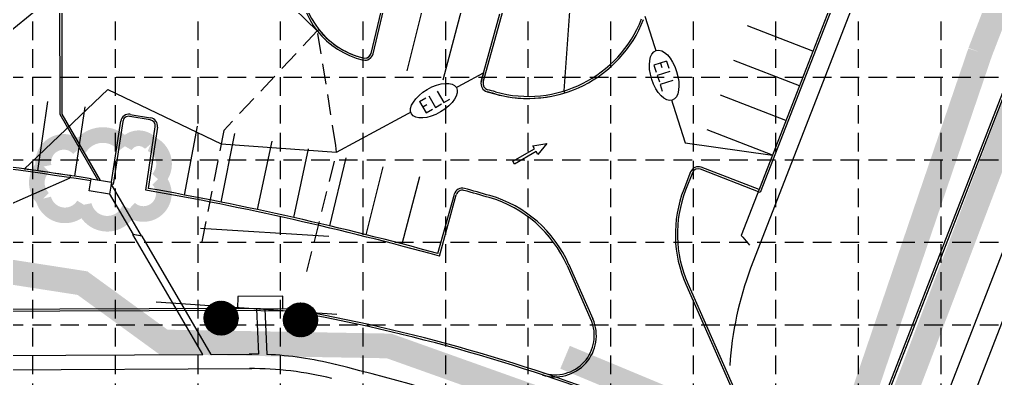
# Model space of a CAD drawing. Header units: feet. Extents: x -4510 to -3228, y -2167 to -1365.
# Drawn here: x -3952.4 to -3716, y -1998.6 to -1911.6 of the extents above; entities that cross this region are included whole.
import ezdxf
from ezdxf.enums import TextEntityAlignment as Align

# ---------------------------------------------------------------- set-up
doc = ezdxf.new("R2010")
doc.units = ezdxf.units.FT
doc.header["$LTSCALE"] = 40
doc.header["$MEASUREMENT"] = 0
doc.linetypes.add('HIDDEN', pattern=[0.375, 0.25, -0.125])
doc.linetypes.add('HIDDEN2', pattern=[0.1875, 0.125, -0.0625])
for name, color, linetype in [('E-PVMT', 1, 'CONTINUOUS'), ('E-STORM', 11, 'CONTINUOUS'), ('GRID', 254, 'HIDDEN'), ('INLET PROTECTION', 5, 'CONTINUOUS'), ('LEGEND', 7, 'CONTINUOUS'), ('LIMITS OF DISTURBANCE', 1, 'HIDDEN'), ('P-PVMT', 3, 'CONTINUOUS'), ('P-STORM', 3, 'CONTINUOUS'), ('P-STRIPE', 1, 'CONTINUOUS'), ('PC', 43, 'CONTINUOUS'), ('SILT FENCE', 200, 'CONTINUOUS')]:
    doc.layers.add(name, color=color, linetype=linetype)
doc.styles.add('L80', font='simplex', dxfattribs={"height": 3.2})

msp = doc.modelspace()

# ---------------------------------------------------------------- hatches: boundary and pattern name
at = {"layer": 'INLET PROTECTION'}
h = msp.add_hatch(dxfattribs=at)
h.set_pattern_fill('ANSI31', color=3, style=0)
h.set_pattern_definition([(45, (-37.52215, 5.32413), (-0.0883883476, 0.0883883476), [])])
edge = h.paths.add_edge_path()
edge.add_arc((-3903.58, -1983.97), 4.11, 0, 360)
h = msp.add_hatch(dxfattribs=at)
h.set_pattern_fill('ANSI31', color=3, style=0)
h.set_pattern_definition([(45, (-18.25212, 4.87176), (-0.0883883476, 0.0883883476), [])])
edge = h.paths.add_edge_path()
edge.add_arc((-3884.31, -1984.42), 4.11, 0, 360)

# ---------------------------------------------------------------- linework, layer by layer
at = {"layer": 'E-PVMT', "color": 7}
for p, q in [((-3713.16, -1926.49), (-3728.47, -1966)), ((-3712.69, -1926.67), (-3728, -1966.18)), ((-3728.47, -1966), (-3747.98, -2015.99)), ((-3728, -1966.19), (-3747.54, -2016.4))]:
    msp.add_line(p, q, dxfattribs=at)
for points in [[(-3899.36, -1981.67), (-4180.51, -1982.69)], [(-3899.35, -1982.17), (-4180.51, -1983.19)]]:
    msp.add_lwpolyline(points, dxfattribs=at)
for points in [[(-3764.51, -2021.59), (-3801.31, -2006.19, 0.052451), (-3886.97, -1981.74), (-3888.61, -1981.82), (-3899.36, -1981.67)], [(-3764.71, -2022.05), (-3801.5, -2006.65, 0.052416), (-3887, -1982.24), (-3888.6, -1982.32), (-3899.36, -1982.17)]]:
    msp.add_lwpolyline(points, format="xyb", dxfattribs=at)
at = {"layer": 'E-STORM', "color": 5}
for p, q in [((-3907.98, -1992.77), (-3924.95, -1963.7)), ((-3922.69, -1964.09), (-3924.95, -1963.7)), ((-3905.96, -1992.76), (-3922.69, -1964.09)), ((-3888.61, -1978.68), (-3899.49, -1978.77)), ((-3888.58, -1981.82), (-3888.61, -1978.68)), ((-3899.49, -1978.77), (-3899.56, -1981.67)), ((-3894.98, -1981.73), (-3894.48, -1992.73)), ((-3892.98, -1981.76), (-3892.47, -1992.8)), ((-4177.52, -1994.07), (-3907.98, -1992.77)), ((-3905.96, -1992.76), (-3896.14, -1992.71)), ((-4206.46, -1997.71), (-3896.13, -1996.21))]:
    msp.add_line(p, q, dxfattribs=at)
for points in [[(-3756.11, -2085.98, 0.017269), (-3729.5, -2023.91), (-3675.1, -1883.83)], [(-3738.07, -2029.31, 0.002092), (-3735.09, -2021.74), (-3689.63, -1904.68), (-3707.99, -1907.51)]]:
    msp.add_lwpolyline(points, format="xyb", dxfattribs=at)
for centre, radius, start, end in [((-3896.32, -2076.96), 84.25, 88.7476, 90.2781), ((-3896.32, -2076.96), 84.25, 75.9708, 87.3831), ((-4053, -2702.64), 729.25, 68.21091, 75.94417), ((-3896.32, -2076.96), 80.75, 75.9708, 90.2781)]:
    msp.add_arc(centre, radius, start, end, dxfattribs=at)
at = {"layer": 'GRID', "color": 253, "linetype": 'HIDDEN', "ltscale": 0.45}
for p, q in [((-3949.24, -1385.57), (-3949.24, -2085.65)), ((-3929.24, -1385.57), (-3929.24, -2085.65)), ((-3909.24, -1385.57), (-3909.24, -2085.65)), ((-3889.24, -1385.57), (-3889.24, -2085.65)), ((-3869.24, -1385.57), (-3869.24, -2085.65)), ((-3829.24, -1385.57), (-3829.24, -2085.65)), ((-3809.24, -1385.57), (-3809.24, -2085.65)), ((-3789.24, -1385.57), (-3789.24, -2085.65)), ((-3769.24, -1385.57), (-3769.24, -2085.65)), ((-3749.24, -1385.57), (-3749.24, -2085.65)), ((-3729.24, -1385.57), (-3729.24, -2085.65)), ((-4489.24, -1945.57), (-3249.24, -1945.57)), ((-4489.24, -1965.57), (-3249.24, -1965.57)), ((-4489.24, -1985.57), (-3249.24, -1985.57))]:
    msp.add_line(p, q, dxfattribs=at)
at = {"layer": 'INLET PROTECTION', "color": 3}
for centre in [(-3903.58, -1983.97), (-3884.31, -1984.42)]:
    msp.add_circle(centre, 4.11, dxfattribs=at)
at = {"layer": 'LEGEND', "color": 170, "ltscale": 100, "const_width": 3.79}
msp.add_lwpolyline([(-3937.97, -1942.91, 0.520567), (-3937.97, -1942.91, 0.765195), (-3946.55, -1947.23, 0.417879), (-3946.61, -1955, 0.6649), (-3936.8, -1956.5, 0.744833), (-3925.75, -1957.43, 0.975642), (-3918.86, -1950.31, 0.520567), (-3920.57, -1941.74, 0.520567), (-3926.86, -1942.31, 0.540264), (-3937.97, -1942.91)], format="xyb", close=True, dxfattribs=at)
at = {"layer": 'P-PVMT', "color": 7}
for p, q in [((-3867.25, -1919.81), (-3863.2, -1902.78)), ((-3753.71, -1902.51), (-3773.27, -1952.84)), ((-3753.06, -1902.23), (-3772.99, -1953.49)), ((-3866.77, -1919.92), (-3862.83, -1903.38)), ((-3840.06, -1926.76), (-3835.44, -1909.88)), ((-3840.55, -1926.63), (-3836.06, -1910.23)), ((-3920.73, -1935.91), (-3925.66, -1935.07)), ((-3925.57, -1934.58), (-3920.64, -1935.42)), ((-3930.13, -1950.95), (-3927.89, -1936.25)), ((-3927.39, -1936.32), (-3929.72, -1951.58)), ((-3921.83, -1952.93), (-3919.5, -1937.62)), ((-3919, -1937.69), (-3921.26, -1952.52)), ((-3772.99, -1953.49), (-3787.44, -1947.87)), ((-3773.27, -1952.84), (-3787.26, -1947.41)), ((-3789.84, -1948.55), (-3791.5, -1952.81)), ((-3789.38, -1948.73), (-3791.04, -1952.99)), ((-3851.04, -1968.34), (-3847.07, -1953.94)), ((-3850.7, -1968.95), (-3846.59, -1954.07)), ((-3819.76, -1971.23), (-3813.97, -1984.39)), ((-3819.31, -1971.02), (-3813.51, -1984.19)), ((-3791, -1975.77), (-3775.18, -2011.7)), ((-3790.54, -1975.56), (-3774.72, -2011.5))]:
    msp.add_line(p, q, dxfattribs=at)
at = {"layer": 'P-PVMT', "color": 5}
msp.add_lwpolyline([(-3935.56, -1953.16), (-3935.07, -1950.21), (-3930.14, -1951.01), (-3930.62, -1953.97)], close=True, dxfattribs=at)
at = {"layer": 'P-PVMT', "color": 7}
for centre, radius, start, end in [((-3864.59, -1901.94), 20, 180.0409, 256.7553), ((-3864.59, -1901.94), 19.5, 180.0409, 256.7553), ((-3829.19, -1900.72), 30, 254.4083, 338.7565), ((-3829.19, -1900.72), 29.5, 254.4083, 338.7565), ((-3868.71, -1919.46), 2, 256.7553, 346.5981), ((-3868.71, -1919.46), 1.5, 256.7553, 346.5981), ((-3838.62, -1927.16), 2, 164.6889, 254.5478), ((-3838.62, -1927.16), 1.5, 164.6889, 254.5478), ((-4055.03, -2710.06), 810.76, 74.40828, 74.54779), ((-4055.03, -2710.06), 810.26, 74.40828, 74.54779), ((-3925.91, -1936.55), 2, 80.3209, 171.3265), ((-3925.91, -1936.55), 1.5, 80.3209, 171.3265), ((-3920.98, -1937.39), 1.5, 351.3265, 80.3209), ((-3920.98, -1937.39), 2, 351.3265, 80.3209), ((-4055.03, -2710.06), 768.76, 81.02881, 88.06715), ((-4055.03, -2710.06), 769.26, 81.02857, 88.02988), ((-3787.98, -1949.27), 2, 68.7565, 158.7565), ((-3787.98, -1949.27), 1.5, 68.7565, 158.7565), ((-4055.03, -2710.06), 768.76, 80.61848, 80.65616), ((-4055.03, -2710.06), 769.26, 74.6226, 79.98575), ((-3845.15, -1954.47), 2, 74.4374, 164.5839), ((-4054.96, -2707.82), 784.02, 73.97205, 74.4374), ((-4055.03, -2710.06), 768.76, 74.58536, 80.02215), ((-3845.15, -1954.47), 1.5, 74.4374, 164.5839), ((-4054.96, -2707.82), 783.52, 73.97205, 74.4374), ((-3846.76, -1983.11), 29.5, 23.7565, 73.9721), ((-3846.76, -1983.11), 30, 23.7565, 73.9721), ((-3763.54, -1963.68), 30, 158.7565, 203.7565), ((-3763.54, -1963.68), 29.5, 158.7565, 203.7565), ((-3822.66, -1988.22), 10, 251.9762, 23.7565), ((-3822.66, -1988.22), 9.5, 251.9762, 23.7565)]:
    msp.add_arc(centre, radius, start, end, dxfattribs=at)
at = {"layer": 'P-STORM', "color": 5}
for p, q in [((-3942.57, -1934.63), (-3942.62, -1862.99)), ((-3942.07, -1934.5), (-3942.12, -1862.99)), ((-3933.42, -1950.48), (-3942.57, -1934.63)), ((-3932.78, -1950.58), (-3942.07, -1934.5))]:
    msp.add_line(p, q, dxfattribs=at)
for points in [[(-3922.85, -1964.06), (-3930.21, -1951.46)], [(-3924.79, -1963.73), (-3930.59, -1953.78)]]:
    msp.add_lwpolyline(points, dxfattribs=at)
at = {"layer": 'P-STRIPE', "color": 7, "ltscale": 0.25}
for p, q in [((-3858.49, -1924), (-3853.88, -1905.57)), ((-3760.23, -1919.29), (-3776.07, -1913.13)), ((-3763.49, -1927.68), (-3779.34, -1921.52)), ((-3766.75, -1936.07), (-3782.6, -1929.91)), ((-3770.01, -1944.46), (-3785.86, -1938.3))]:
    msp.add_line(p, q, dxfattribs=at)
at = {"layer": 'P-STRIPE', "color": 7}
for p, q in [((-3912.41, -1954.14), (-3909.25, -1937.46)), ((-3903.57, -1955.86), (-3900.22, -1939.22)), ((-3894.76, -1957.68), (-3891.22, -1941.09)), ((-3885.97, -1959.61), (-3882.41, -1942.97)), ((-3877.2, -1961.64), (-3873.27, -1945.14)), ((-3868.45, -1963.77), (-3864.33, -1947.33)), ((-3859.74, -1966), (-3855.42, -1949.61))]:
    msp.add_line(p, q, dxfattribs=at)
for points in [[(-3947.93, -1948.29), (-3945.56, -1931.46)], [(-3947.93, -1948.29), (-3945.57, -1931.46)], [(-3939.03, -1949.6), (-3936.46, -1932.79)], [(-3939.03, -1949.6), (-3936.46, -1932.79)]]:
    msp.add_lwpolyline(points, dxfattribs=at)
at = {"layer": 'PC', "color": 37}
for p, q in [((-3739.75, -1880.41, 526), (-3760.71, -1934.33, 526)), ((-3908.6, -1886.74, 527), (-3880.26, -1914.36, 527)), ((-3867.25, -1919.81, 527), (-3863.2, -1902.78, 527)), ((-3820.5, -1928.91, 526), (-3818.55, -1902.33, 526)), ((-3990.41, -1943.52, 527), (-3945.85, -1907.19, 527)), ((-3800.92, -1910.8, 525), (-3791.19, -1941.52, 525)), ((-3880.26, -1914.36, 527), (-3879.87, -1914.05, 527)), ((-3875.59, -1943.79, 526), (-3839.97, -1924.51, 526)), ((-3839.97, -1924.51, 526), (-3840.55, -1926.63, 526)), ((-3951.23, -1947.84, 526), (-3930.98, -1928.55, 526)), ((-3930.98, -1928.55, 526), (-3903.57, -1941.7, 526)), ((-3820.31, -1929.38, 526), (-3820.5, -1928.91, 526)), ((-3839.15, -1929.09, 526), (-3837.22, -1929.63, 526)), ((-3760.71, -1934.33, 526), (-3775.32, -1971.9, 526)), ((-3903.57, -1941.7, 526), (-3875.59, -1943.79, 526)), ((-3832.87, -1945.97), (-3827.64, -1942.93)), ((-3828.04, -1942.25), (-3824.65, -1941.66)), ((-3827.64, -1942.93), (-3828.04, -1942.25)), ((-3824.65, -1941.66), (-3826.84, -1944.31)), ((-3791.19, -1941.52, 525), (-3770.01, -1944.46, 525)), ((-3827.24, -1943.62), (-3832.47, -1946.65)), ((-3826.84, -1944.31), (-3827.24, -1943.62)), ((-3770.01, -1944.46, 525), (-3777.59, -1963.94, 525)), ((-3832.47, -1946.65), (-3832.87, -1945.97)), ((-4005.68, -1978.99, 526), (-3940.13, -1949.94, 526)), ((-3940.13, -1949.94, 526), (-3940.05, -1949.44, 526)), ((-3908.55, -1962.14, 525), (-3877.48, -1964.08, 525)), ((-3777.59, -1963.94, 525), (-3777.22, -1964.38, 525)), ((-3777.22, -1964.38, 525), (-3775.61, -1966.29, 525)), ((-3919.29, -1980, 524), (-3875.55, -1983, 524))]:
    msp.add_line(p, q, dxfattribs=at)
at = {"layer": 'PC', "color": 37, "linetype": 'HIDDEN2'}
for p, q in [((-3880.26, -1914.36, 527), (-3902.94, -1938.49, 527)), ((-3875.74, -1942.1), (-3880.26, -1914.36)), ((-3902.94, -1938.49, 527), (-3908.56, -1967.19, 527)), ((-3875.59, -1943.79), (-3875.74, -1942.1)), ((-3882.8, -1972.65), (-3875.59, -1943.79))]:
    msp.add_line(p, q, dxfattribs=at)
at = {"layer": 'PC', "color": 37}
msp.add_lwpolyline([(-3824.65, -1941.66), (-3826.84, -1944.31), (-3827.24, -1943.62), (-3832.47, -1946.65), (-3832.87, -1945.97), (-3827.64, -1942.93), (-3828.04, -1942.25)], close=True, dxfattribs=at)
for centre, radius, start, end in [((-3864.8, -1902.17, 527), 19.19, 218.2384, 258.2298), ((-3868.71, -1919.46, 527), 1.5, 270, 346.5981), ((-3838.62, -1927.16, 526), 2, 164.6889, 254.5478), ((-3829.19, -1900.72, 526), 30, 254.4774, 270.7451), ((-3829.19, -1900.72, 526), 30, 270.7451, 287.2135), ((-4054.87, -2708.89, 526), 768.08, 81.40302, 82.24535), ((-3697.43, -2000.83, 526), 83.09, 159.6255, 176.285)]:
    msp.add_arc(centre, radius, start, end, dxfattribs=at)
at = {"layer": 'SILT FENCE', "const_width": 6}
msp.add_lwpolyline([(-3708.54, -1890.6), (-3719.72, -1919.55)], dxfattribs=at)

# ---------------------------------------------------------------- next in the draw order: wipeouts: each hides what was drawn before it
at = {"color": 37}
for points, z in [([(-3793.22, -1924.16), (-3793.31, -1923.89), (-3793.47, -1923.45), (-3793.59, -1923.15), (-3793.78, -1922.72), (-3793.94, -1922.38), (-3794.11, -1922.07), (-3794.36, -1921.64), (-3794.67, -1921.15), (-3795.02, -1920.69), (-3795.27, -1920.4), (-3795.58, -1920.08), (-3795.85, -1919.83), (-3796.1, -1919.63), (-3796.25, -1919.53), (-3796.43, -1919.41), (-3796.59, -1919.32), (-3796.76, -1919.24), (-3797.16, -1919.1), (-3797.5, -1919.04), (-3797.93, -1919.05), (-3798.09, -1919.09), (-3798.34, -1919.18), (-3798.76, -1919.44), (-3799, -1919.7), (-3799.25, -1920.07), (-3799.43, -1920.43), (-3799.54, -1920.74), (-3799.62, -1921.02), (-3799.7, -1921.36), (-3799.77, -1921.8), (-3799.8, -1922.26), (-3799.82, -1922.69), (-3799.8, -1923.17), (-3799.77, -1923.67), (-3799.7, -1924.21), (-3799.63, -1924.61), (-3799.51, -1925.16), (-3799.38, -1925.67), (-3799.26, -1926.07), (-3799.13, -1926.46), (-3798.91, -1927.03), (-3798.61, -1927.7), (-3798.45, -1928.03), (-3798.35, -1928.22), (-3798.08, -1928.67), (-3797.76, -1929.15), (-3797.46, -1929.55), (-3797.18, -1929.88), (-3796.82, -1930.24), (-3796.44, -1930.57), (-3796.04, -1930.84), (-3795.66, -1931.04), (-3794.99, -1931.22), (-3794.54, -1931.2), (-3794.38, -1931.17), (-3793.95, -1930.98), (-3793.71, -1930.81), (-3793.47, -1930.56), (-3793.17, -1930.09), (-3793.04, -1929.82), (-3792.91, -1929.46), (-3792.83, -1929.17), (-3792.78, -1928.95), (-3792.7, -1928.39), (-3792.67, -1928.02), (-3792.66, -1927.38), (-3792.67, -1927.05), (-3792.69, -1926.73), (-3792.72, -1926.42), (-3792.77, -1926.05), (-3792.82, -1925.79), (-3792.88, -1925.43), (-3792.95, -1925.13), (-3793, -1924.93), (-3793.09, -1924.58), (-3793.17, -1924.33)], 525), ([(-3853.61, -1928.53), (-3853.86, -1928.68), (-3854.25, -1928.94), (-3854.51, -1929.12), (-3854.89, -1929.4), (-3855.18, -1929.63), (-3855.46, -1929.86), (-3855.82, -1930.2), (-3856.22, -1930.61), (-3856.6, -1931.05), (-3856.83, -1931.35), (-3857.08, -1931.72), (-3857.26, -1932.05), (-3857.4, -1932.34), (-3857.47, -1932.5), (-3857.54, -1932.71), (-3857.6, -1932.88), (-3857.64, -1933.07), (-3857.69, -1933.49), (-3857.67, -1933.83), (-3857.56, -1934.25), (-3857.5, -1934.4), (-3857.35, -1934.62), (-3857, -1934.97), (-3856.7, -1935.15), (-3856.29, -1935.31), (-3855.89, -1935.41), (-3855.57, -1935.45), (-3855.27, -1935.47), (-3854.92, -1935.47), (-3854.48, -1935.44), (-3854.02, -1935.38), (-3853.61, -1935.29), (-3853.14, -1935.18), (-3852.66, -1935.03), (-3852.15, -1934.85), (-3851.77, -1934.69), (-3851.26, -1934.46), (-3850.79, -1934.22), (-3850.43, -1934.02), (-3850.08, -1933.8), (-3849.56, -1933.46), (-3848.98, -1933.02), (-3848.69, -1932.79), (-3848.53, -1932.65), (-3848.15, -1932.29), (-3847.75, -1931.88), (-3847.42, -1931.5), (-3847.16, -1931.15), (-3846.88, -1930.73), (-3846.65, -1930.28), (-3846.47, -1929.83), (-3846.36, -1929.41), (-3846.34, -1928.72), (-3846.45, -1928.29), (-3846.51, -1928.14), (-3846.79, -1927.76), (-3847.01, -1927.57), (-3847.31, -1927.39), (-3847.83, -1927.19), (-3848.12, -1927.13), (-3848.5, -1927.08), (-3848.8, -1927.06), (-3849.02, -1927.06), (-3849.59, -1927.1), (-3849.96, -1927.16), (-3850.59, -1927.28), (-3850.9, -1927.37), (-3851.22, -1927.46), (-3851.51, -1927.56), (-3851.86, -1927.69), (-3852.1, -1927.78), (-3852.44, -1927.93), (-3852.72, -1928.06), (-3852.9, -1928.15), (-3853.23, -1928.32), (-3853.45, -1928.45)], 526)]:
    msp.add_wipeout(points, dxfattribs=at).translate(0, 0, z).dxf.layer = 'PC'

# ---------------------------------------------------------------- next in the draw order: linework, layer by layer
at = {"layer": 'PC', "color": 37}
for centre, major_axis in [((-3796.24, -1925.13, 525), (1.93, -6.02)), ((-3852.01, -1931.27, 526), (5.45, 3.2))]:
    msp.add_ellipse(centre, major_axis=major_axis, ratio=0.501048, dxfattribs=at)

# ---------------------------------------------------------------- next in the draw order: texts
at = {"layer": 'PC', "color": 37, "style": 'L80'}
for rotation, p in [(287.765, (-3796.24, -1925.13, 525)), (30.3618, (-3852.01, -1931.27, 526))]:
    msp.add_attdef('ELL', text='', height=3.2, rotation=rotation, dxfattribs=at).set_placement(p, align=Align.MIDDLE_CENTER)

# ---------------------------------------------------------------- next in the draw order: wipeouts: each hides what was drawn before it
at = {"color": 37}
for points, z in [([(-3793.22, -1924.16), (-3793.31, -1923.89), (-3793.47, -1923.45), (-3793.59, -1923.15), (-3793.78, -1922.72), (-3793.94, -1922.38), (-3794.11, -1922.07), (-3794.36, -1921.64), (-3794.67, -1921.15), (-3795.02, -1920.69), (-3795.27, -1920.4), (-3795.58, -1920.08), (-3795.85, -1919.83), (-3796.1, -1919.63), (-3796.25, -1919.53), (-3796.43, -1919.41), (-3796.59, -1919.32), (-3796.76, -1919.24), (-3797.16, -1919.1), (-3797.5, -1919.04), (-3797.93, -1919.05), (-3798.09, -1919.09), (-3798.34, -1919.18), (-3798.76, -1919.44), (-3799, -1919.7), (-3799.25, -1920.07), (-3799.43, -1920.43), (-3799.54, -1920.74), (-3799.62, -1921.02), (-3799.7, -1921.36), (-3799.77, -1921.8), (-3799.8, -1922.26), (-3799.82, -1922.69), (-3799.8, -1923.17), (-3799.77, -1923.67), (-3799.7, -1924.21), (-3799.63, -1924.61), (-3799.51, -1925.16), (-3799.38, -1925.67), (-3799.26, -1926.07), (-3799.13, -1926.46), (-3798.91, -1927.03), (-3798.61, -1927.7), (-3798.45, -1928.03), (-3798.35, -1928.22), (-3798.08, -1928.67), (-3797.76, -1929.15), (-3797.46, -1929.55), (-3797.18, -1929.88), (-3796.82, -1930.24), (-3796.44, -1930.57), (-3796.04, -1930.84), (-3795.66, -1931.04), (-3794.99, -1931.22), (-3794.54, -1931.2), (-3794.38, -1931.17), (-3793.95, -1930.98), (-3793.71, -1930.81), (-3793.47, -1930.56), (-3793.17, -1930.09), (-3793.04, -1929.82), (-3792.91, -1929.46), (-3792.83, -1929.17), (-3792.78, -1928.95), (-3792.7, -1928.39), (-3792.67, -1928.02), (-3792.66, -1927.38), (-3792.67, -1927.05), (-3792.69, -1926.73), (-3792.72, -1926.42), (-3792.77, -1926.05), (-3792.82, -1925.79), (-3792.88, -1925.43), (-3792.95, -1925.13), (-3793, -1924.93), (-3793.09, -1924.58), (-3793.17, -1924.33)], 525), ([(-3853.61, -1928.53), (-3853.86, -1928.68), (-3854.25, -1928.94), (-3854.51, -1929.12), (-3854.89, -1929.4), (-3855.18, -1929.63), (-3855.46, -1929.86), (-3855.82, -1930.2), (-3856.22, -1930.61), (-3856.6, -1931.05), (-3856.83, -1931.35), (-3857.08, -1931.72), (-3857.26, -1932.05), (-3857.4, -1932.34), (-3857.47, -1932.5), (-3857.54, -1932.71), (-3857.6, -1932.88), (-3857.64, -1933.07), (-3857.69, -1933.49), (-3857.67, -1933.83), (-3857.56, -1934.25), (-3857.5, -1934.4), (-3857.35, -1934.62), (-3857, -1934.97), (-3856.7, -1935.15), (-3856.29, -1935.31), (-3855.89, -1935.41), (-3855.57, -1935.45), (-3855.27, -1935.47), (-3854.92, -1935.47), (-3854.48, -1935.44), (-3854.02, -1935.38), (-3853.61, -1935.29), (-3853.14, -1935.18), (-3852.66, -1935.03), (-3852.15, -1934.85), (-3851.77, -1934.69), (-3851.26, -1934.46), (-3850.79, -1934.22), (-3850.43, -1934.02), (-3850.08, -1933.8), (-3849.56, -1933.46), (-3848.98, -1933.02), (-3848.69, -1932.79), (-3848.53, -1932.65), (-3848.15, -1932.29), (-3847.75, -1931.88), (-3847.42, -1931.5), (-3847.16, -1931.15), (-3846.88, -1930.73), (-3846.65, -1930.28), (-3846.47, -1929.83), (-3846.36, -1929.41), (-3846.34, -1928.72), (-3846.45, -1928.29), (-3846.51, -1928.14), (-3846.79, -1927.76), (-3847.01, -1927.57), (-3847.31, -1927.39), (-3847.83, -1927.19), (-3848.12, -1927.13), (-3848.5, -1927.08), (-3848.8, -1927.06), (-3849.02, -1927.06), (-3849.59, -1927.1), (-3849.96, -1927.16), (-3850.59, -1927.28), (-3850.9, -1927.37), (-3851.22, -1927.46), (-3851.51, -1927.56), (-3851.86, -1927.69), (-3852.1, -1927.78), (-3852.44, -1927.93), (-3852.72, -1928.06), (-3852.9, -1928.15), (-3853.23, -1928.32), (-3853.45, -1928.45)], 526)]:
    msp.add_wipeout(points, dxfattribs=at).translate(0, 0, z).dxf.layer = 'PC'

# ---------------------------------------------------------------- next in the draw order: linework, layer by layer
at = {"layer": 'GRID', "color": 253, "linetype": 'HIDDEN', "ltscale": 0.45}
for p, q in [((-3849.24, -1385.57), (-3849.24, -2085.65)), ((-4489.24, -1925.57), (-3249.24, -1925.57))]:
    msp.add_line(p, q, dxfattribs=at)
at = {"layer": 'LIMITS OF DISTURBANCE', "const_width": 6}
msp.add_lwpolyline([(-4284.2, -1538.88), (-4281.71, -1808.65), (-4281.12, -1962.59), (-4023.58, -1962.07), (-3937.14, -1975.5), (-3917.54, -1989.77), (-3862.87, -1990.73), (-3749.03, -2031.3), (-3693.93, -1886.3), (-3684.5, -1866.57), (-3648.28, -1788.04), (-3621.5, -1735.39), (-3570.75, -1655.56), (-3507.16, -1573.61), (-3576.84, -1511.38), (-3612.91, -1509.74), (-3614.8, -1531.24), (-3897.35, -1535.65), (-3897.44, -1517.03), (-3973.34, -1518.71), (-3971.35, -1538.39)], close=True, dxfattribs=at)
at = {"layer": 'P-STRIPE', "color": 7, "ltscale": 0.25}
msp.add_line((-3849.77, -1926.23), (-3844.95, -1907.85), dxfattribs=at)
at = {"layer": 'PC', "color": 37}
for centre, major_axis in [((-3796.24, -1925.13, 525), (1.93, -6.02)), ((-3852.01, -1931.27, 526), (5.45, 3.2))]:
    msp.add_ellipse(centre, major_axis=major_axis, ratio=0.501048, dxfattribs=at)
at = {"layer": 'SILT FENCE', "const_width": 6}
msp.add_lwpolyline([(-3719.72, -1919.55), (-3751.89, -2014.07), (-3761.47, -2017.96), (-3820.25, -1993.47)], dxfattribs=at)

# ---------------------------------------------------------------- next in the draw order: texts
at = {"layer": 'PC', "color": 37, "style": 'L80'}
for rotation, p in [(287.765, (-3796.24, -1925.13, 525)), (30.3618, (-3852.01, -1931.27, 526))]:
    msp.add_attdef('ELL', text='', height=3.2, rotation=rotation, dxfattribs=at).set_placement(p, align=Align.MIDDLE_CENTER)

doc.saveas('drawing.dxf')
